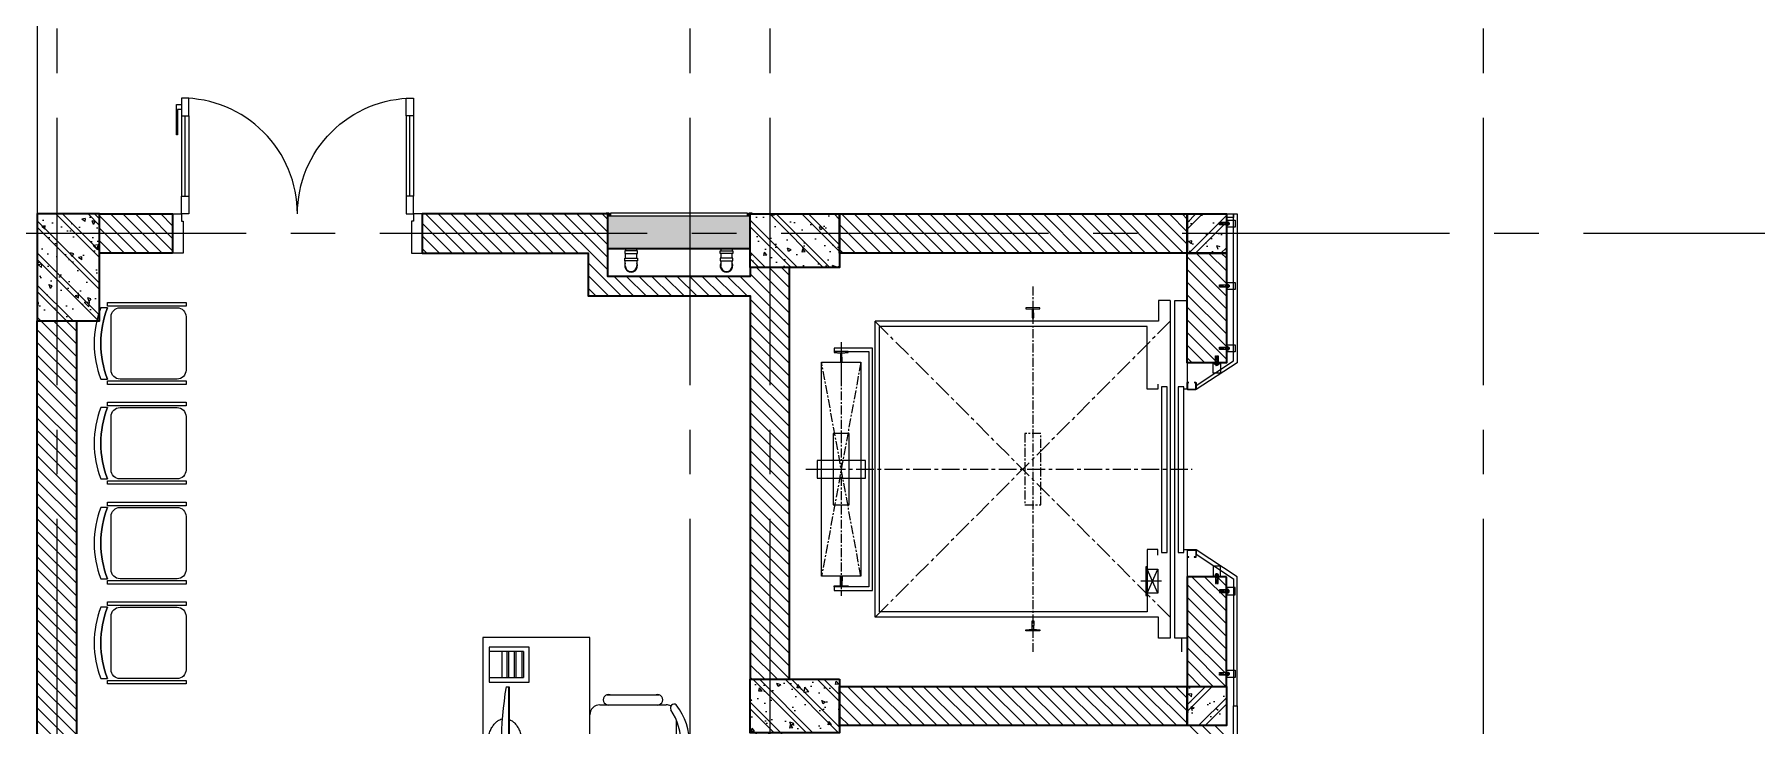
# Model space of a CAD drawing. Header units: millimetres. Extents: x 18326 to 214271, y -298828 to -198730.
# Drawn here: x 115472 to 125130, y -240390 to -236513 of the extents above; entities that cross this region are included whole.
import ezdxf

# ---------------------------------------------------------------- set-up
doc = ezdxf.new("R2010")
doc.units = ezdxf.units.MM
doc.header["$LTSCALE"] = 20
doc.header["$MEASUREMENT"] = 0
doc.linetypes.add('xref LC GK$0$CENTER2', pattern=[1.125, 0.75, -0.125, 0.125, -0.125])
doc.linetypes.add('xref_mb.A1$0$CENTER', pattern=[2, 1.25, -0.25, 0.25, -0.25])
doc.layers.get('0').update_dxf_attribs({"lineweight": 0})
for name, color, linetype, lineweight in [('xref LC GK$0$KV-Net truc', 251, 'xref LC GK$0$CENTER2', 9), ('xref_mb.A1$0$1', 1, 'Continuous', 25), ('xref_mb.A1$0$1-INTERIOR', 199, 'Continuous', 9), ('xref_mb.A1$0$KV-Cat be tong', 6, 'Continuous', 35), ('xref_mb.A1$0$KV-Cat tuong', 4, 'Continuous', 35), ('xref_mb.A1$0$KV-Cat vat lieu', 11, 'Continuous', 20), ('xref_mb.A1$0$KV-Cua', 34, 'Continuous', 13), ('xref_mb.A1$0$KV-Hatch', 179, 'Continuous', 5), ('xref_mb.A1$0$KV-Net thay 1', 9, 'Continuous', 20), ('xref_mb.A1$0$KV-Net thay 2', 8, 'Continuous', 13), ('xref_mb.A1$0$KV-Noi that', 35, 'Continuous', 9), ('xref_mb.A1$0$KV-Thiet bi dien', 1, 'Continuous', 25)]:
    doc.layers.add(name, color=color, linetype=linetype, lineweight=lineweight)
doc.layers.add('xref_mb.A1$0$KV-Net thay 3', color=251, linetype='Continuous')
pattern_1 = [(140, (0, 0), (18.82564, 215.178055), [22.5, -247.5]), (85, (0, 0), (-225.65764, -41.6254), [18, -198]), (190.4514, (1.57, 17.93), (-206.83186, 173.552815), [19.12206, -210.342634]), (136.1842, (-60, 4e-15), (49.6557, 320.172315), [33.75, -371.25]), (186.6356, (-55.86, 26.68), (-292.23536, 280.39881), [28.68309, -315.5139]), (81.1842, (-60, 4e-15), (-292.23558, 280.39858), [27, -297]), (111, (-45, 30), (120.785667, 179.072116), [22.5, -247.5]), (56, (-45, 30), (-217.545014, 72.9946), [18, -198]), (161.4514, (-34.93, 44.92), (-96.75915, 252.06679), [19.12206, -210.342634]), (127.5, (0, 0), (-99.868156, 3.6479566), [0, -195.6, 0, -201, 0, -198.75]), (97.5, (0, 0), (-118.323514, 78.920861), [0, -114.6, 0, -191.1, 0, -75.75]), (57.5, (-4e-15, -66.9), (6.7664615, 160.146731), [0, -75, 0, -234, 0, -310.5]), (47.5, (-6e-15, -96.9), (-30.031495, 174.95585), [0, -97.5, 0, -155.4, 0, -220.5]), (135, (0, 0), (-90.156115, -90.156115), []), (135, (-36.75, 2e-15), (-90.156115, -90.156115), [])]

# ---------------------------------------------------------------- blocks, each defined once
blk = doc.blocks.new('xref LC GK$0$LC')
at = {"layer": 'xref LC GK$0$KV-Net truc', "color": 8, "ltscale": 100}
for points in [[(85250, 10099.8), (85250, -36800)], [(88800, 10099.8), (88800, -49025.9)], [(89250, 10099.8), (89250, -49025.9)], [(93250, 10099.8), (93250, -50500)], [(117812.1, -28800), (39358.7, -28800)]]:
    blk.add_lwpolyline(points, dxfattribs=at)
blk = doc.blocks.new('*U161')
at = {"layer": 'xref_mb.A1$0$KV-Cat tuong', "color": 8}
blk.add_lwpolyline([(-95, 7020), (125, 7020), (125, 0), (-95, 0)], close=True, dxfattribs=at)
blk = doc.blocks.new('*U162')
at = {"color": 8}
for p, q in [((70, 100), (70, 550)), ((90, 550), (90, 100)), ((1310, 550), (1310, 100)), ((1330, 100), (1330, 550))]:
    blk.add_line(p, q, dxfattribs=at)
for points in [[(21.7, 444.5), (21.7, 614.1), (50, 614.1), (50, 585.9), (27.4, 585.9), (27.4, 444.5)], [(0, 0), (50, 0), (50, -40), (60, -40), (60, -220), (0, -220)], [(1400, 0), (1350, 0), (1350, -40), (1340, -40), (1340, -220), (1400, -220)]]:
    blk.add_lwpolyline(points, close=True, dxfattribs=at)
for points in [[(50, 550), (90, 550), (90, 650), (50, 650), (50, 550)], [(1350, 550), (1310, 550), (1310, 650), (1350, 650), (1350, 550)], [(50, 552.9), (50, 100)], [(1350, 552.9), (1350, 100)], [(50, 100), (90, 100), (90, 0), (50, 0), (50, 100)], [(1350, 100), (1310, 100), (1310, 0), (1350, 0), (1350, 100)]]:
    blk.add_lwpolyline(points, dxfattribs=at)
at = {"color": 8, "ltscale": 0.2}
for points in [[(700, 0, 0.414214), (50, 650, 0.414214)], [(700, 0, -0.414214), (1350, 650, -0.414214)]]:
    blk.add_lwpolyline(points, format="xyb", dxfattribs=at)
blk = doc.blocks.new('xref_mb.A1$0$HCC')
at = {"layer": 'xref_mb.A1$0$KV-Hatch'}
h = blk.add_hatch(color=8, dxfattribs=at)
h.dxf.hatch_style = 1
h.paths.add_polyline_path([(400.9, -198.9), (400.9, -14.7), (-397.4, -14.7), (-397.4, -198.9)])
at = {"layer": 'xref_mb.A1$0$KV-Net thay 3', "color": 8}
for p, q in [((-397.4, -5.5, 0), (-397.4, -198.4, 0)), ((-397.4, -14.7, 0), (400.9, -14.7, 0)), ((394.9, -14.7), (395.8, -14.7)), ((-302.8, -267.9, 0), (-302.8, -252.5, 0)), ((-302.8, -252.5, 0), (-231.4, -252.5, 0)), ((-234.7, -267.9, 0), (-302.8, -267.9, 0)), ((-299.6, -295.2, 0), (-299.6, -267.9, 0)), ((-298.3, -199.7), (-298.3, -211.4, 0)), ((-298.3, -252.5, 0), (-298.3, -226.9, 0)), ((-235.9, -199.7, 0), (-235.9, -211.4, 0)), ((-235.9, -226.9, 0), (-235.9, -252.5, 0)), ((-231.4, -267.9, 0), (-234.7, -267.9, 0)), ((-234.7, -267.9, 0), (-234.7, -295.2, 0)), ((-231.4, -252.5, 0), (-231.4, -267.9, 0)), ((303.6, -252.5, 0), (232.2, -252.5, 0)), ((232.2, -252.5, 0), (232.2, -267.9, 0)), ((232.2, -267.9, 0), (235.5, -267.9, 0)), ((235.5, -267.9, 0), (303.6, -267.9, 0)), ((235.5, -267.9, 0), (235.5, -295.2, 0)), ((236.7, -199.7, 0), (236.7, -211.4, 0)), ((236.7, -226.9, 0), (236.7, -252.5, 0)), ((299.1, -199.7), (299.1, -211.4, 0)), ((299.1, -252.5, 0), (299.1, -226.9, 0)), ((300.4, -295.2, 0), (300.4, -267.9, 0)), ((303.6, -267.9, 0), (303.6, -252.5, 0))]:
    blk.add_line(p, q, dxfattribs=at)
at = {"layer": 'xref_mb.A1$0$KV-Net thay 3', "color": 8, "elevation": 0}
for points in [[(-389, -14.7), (-389.8, -14.7), (-389.8, -0.5), (-407.4, -0.5), (-407.4, -4.7), (-408.2, -4.7), (-408.2, 0.3), (-389, 0.3)], [(392.5, -14.7), (393.4, -14.7), (393.4, -0.5), (410.9, -0.5), (410.9, -4.7), (411.8, -4.7), (411.8, 0.3), (392.5, 0.3)], [(-302.9, -211.4), (-302.9, -226.9), (-231.5, -226.9), (-231.5, -211.4)], [(303.7, -211.4), (303.7, -226.9), (232.3, -226.9), (232.3, -211.4)]]:
    blk.add_lwpolyline(points, close=True, dxfattribs=at)
for points in [[(386.8, -14.7), (386.8, 0.3), (-383.2, 0.3), (-383.2, -14.7)], [(395.8, -14.7), (395.8, -5.5), (400.9, -5.5), (400.9, -198.9), (-397.4, -198.9), (-397.4, -5.5), (-392.2, -5.5), (-392.2, -14.7), (-391.4, -14.7), (-391.4, -4.7), (-398.2, -4.7), (-398.2, -199.7), (401.8, -199.7), (401.8, -4.7), (394.9, -4.7), (394.9, -14.7)]]:
    blk.add_lwpolyline(points, dxfattribs=at)
at = {"layer": 'xref_mb.A1$0$KV-Net thay 3', "color": 8}
for centre, radius, start, end in [((-267.1, -295.2, 0), 35.7, 155.38002, 24.61998), ((267.9, -295.2, 0), 35.7, 155.38002, 24.61998), ((-267.1, -295.2, 0), 32.5, 180, 0), ((267.9, -295.2, 0), 32.5, 180, 0)]:
    blk.add_arc(centre, radius, start, end, dxfattribs=at)
blk = doc.blocks.new('xref_mb.A1$0$cot 350x600')
at = {"layer": 'xref_mb.A1$0$KV-Hatch'}
h = blk.add_hatch(dxfattribs=at)
h.set_pattern_fill('CHAU-01', color=8, scale=30, angle=90, pattern_type=2)
h.set_pattern_definition(pattern_1)
h.paths.add_polyline_path([(187769.7, 89199.4), (187419.7, 89199.4), (187419.7, 88599.4), (187769.7, 88599.4)])
at = {"layer": 'xref_mb.A1$0$KV-Cat be tong', "color": 8}
blk.add_lwpolyline([(187419.7, 88599.4), (187769.7, 88599.4), (187769.7, 89199.4), (187419.7, 89199.4)], close=True, dxfattribs=at)
blk = doc.blocks.new('xref_mb.A1$0$cot22x22')
at = {"layer": 'xref_mb.A1$0$KV-Hatch'}
h = blk.add_hatch(dxfattribs=at)
h.set_pattern_fill('CHAU-02', color=8, scale=30, angle=90, pattern_type=2)
h.set_pattern_definition([(140, (0, 0), (18.82564, 215.17805), [22.5, -247.5]), (85, (0, 0), (-225.65764, -41.6254), [18, -198]), (190.4514, (1.57, 17.93), (-206.83186, 173.55281), [19.12206, -210.34263]), (136.1842, (-60, 4e-15), (49.6557, 320.17231), [33.75, -371.25]), (186.6356, (-55.86, 26.68), (-292.23536, 280.3988), [28.6831, -315.5139]), (81.1842, (-60, 4e-15), (-292.23558, 280.3986), [27, -297]), (111, (-45, 30), (120.78567, 179.07212), [22.5, -247.5]), (316, (-45, 30), (109.66194, 201.56464), [18, -198]), (161.4514, (-34.93, 44.92), (-96.75915, 252.06679), [19.12206, -210.34263]), (157.5, (0, 0), (-88.312339, -46.774855), [0, -195.6, 0, -201, 0, -198.75]), (94.5, (0, 0), (-114.030957, 85.005277), [0, -114.6, 0, -191.1, 0, -75.75]), (57.5, (-4e-15, -66.9), (6.766462, 160.14673), [0, -75, 0, -234, 0, -310.5]), (47.5, (-6e-15, -96.9), (-30.031495, 174.95585), [0, -97.5, 0, -155.4, 0, -220.5]), (45, (0, 0), (-90.156115, 90.156115), []), (45, (-36.75, 2e-15), (-90.156115, 90.156115), [])])
h.paths.add_polyline_path([(-301544.8, 85408.8), (-301544.8, 85628.8), (-301764.8, 85628.8), (-301764.8, 85408.8)])
at = {"layer": 'xref_mb.A1$0$KV-Cat be tong', "color": 8}
blk.add_lwpolyline([(-301764.8, 85628.8), (-301544.8, 85628.8), (-301544.8, 85408.8), (-301764.8, 85408.8)], close=True, dxfattribs=at)
blk = doc.blocks.new('xref_mb.A1$0$cot30x50')
at = {"layer": 'xref_mb.A1$0$KV-Hatch'}
h = blk.add_hatch(dxfattribs=at)
h.set_pattern_fill('CHAU-01', color=8, scale=30, angle=90, pattern_type=2)
h.set_pattern_definition(pattern_1)
h.paths.add_polyline_path([(-778331.6, 133391.1), (-778631.6, 133391.1), (-778631.6, 132891.1), (-778331.6, 132891.1)])
at = {"layer": 'xref_mb.A1$0$KV-Cat be tong', "color": 8}
blk.add_lwpolyline([(-778631.6, 132891.1), (-778331.6, 132891.1), (-778331.6, 133391.1), (-778631.6, 133391.1)], close=True, dxfattribs=at)
blk = doc.blocks.new('xref_mb.A1$0$LCT1')
at = {"color": 8, "xscale": -1.000000000000001, "rotation": 90}
for p in [(118281.1, -805021.6), (118281.1, -807631.6)]:
    blk.add_blockref('xref_mb.A1$0$cot30x50', p, dxfattribs=at)
at = {"layer": 'xref_mb.A1$0$1', "color": 8}
for name, p in [('xref_mb.A1$0$cot 350x600', (-206529.7, -115589.4)), ('xref_mb.A1$0$cot22x22', (289104.8, -112018.8)), ('xref_mb.A1$0$cot22x22', (289104.8, -114668.8))]:
    blk.add_blockref(name, p, dxfattribs=at)
blk = doc.blocks.new('xref_mb.A1$0$A$C2b2f9532')
at = {"layer": 'xref_mb.A1$0$KV-Cat vat lieu', "color": 8}
for points in [[(-407.2, 2418), (427.8, 2418), (577.8, 2188), (554.7, 2188), (416.2, 2398), (-407.2, 2398)], [(2352.8, 2418), (1627.8, 2418), (1477.8, 2188), (1500.9, 2188), (1639.3, 2398), (2352.8, 2398)], [(2352.8, 2418), (3077.8, 2418), (3227.8, 2188), (3204.7, 2188), (3066.2, 2398), (2352.8, 2398)], [(-407.2, 2358), (-407.2, 2398), (-387.2, 2398), (-387.2, 2358)]]:
    blk.add_lwpolyline(points, close=True, dxfattribs=at)
at = {"layer": 'xref_mb.A1$0$KV-Net thay 1', "color": 8}
for p, q in [((-362.3, 2368.6), (-343.9, 2368.6)), ((-358, 2372.8), (-348.1, 2372)), ((-358, 2370), (-358, 2372.8)), ((-358, 2372), (-348.1, 2371.3)), ((-358, 2371.3), (-348.1, 2370.6)), ((-358, 2370.6), (-348.1, 2369.9)), ((-358, 2364.1), (-348.1, 2363.3)), ((-358, 2364), (-358, 2361.9)), ((-358, 2363.4), (-348.1, 2362.6)), ((-358, 2362.7), (-348.1, 2361.9)), ((-358, 2361), (-358, 2352.5)), ((-358, 2360.3), (-348.1, 2359.6)), ((-358, 2359.6), (-348.1, 2358.8)), ((-358, 2358.9), (-348.1, 2358.1)), ((-358, 2358.9), (-348.1, 2358.1)), ((-358, 2358.2), (-348.1, 2357.4)), ((-358, 2357.5), (-348.1, 2356.7)), ((-358, 2356.8), (-348.1, 2356)), ((-358, 2356.1), (-348.1, 2355.3)), ((-358, 2355.4), (-348.1, 2354.6)), ((-358, 2355.4), (-348.1, 2354.6)), ((-358, 2354.7), (-348.1, 2353.9)), ((-358, 2353.9), (-348.1, 2353.2)), ((-358, 2353.9), (-348.1, 2353.2)), ((-358, 2353.2), (-348.1, 2352.5)), ((-358, 2353), (-358, 2352.5)), ((-358, 2352.5), (-358, 2319.6)), ((-357.3, 2373.5), (-348.8, 2373.5)), ((-357.3, 2369.3), (-357.3, 2364)), ((-357.3, 2361), (-348.1, 2360.3)), ((-348.8, 2369.3), (-348.8, 2364)), ((-348.1, 2370), (-348.1, 2372.8)), ((-348.1, 2364), (-348.1, 2361.9)), ((-348.1, 2361), (-348.1, 2352.5)), ((-348.1, 2352.5), (-348.1, 2319.6)), ((-12.3, 2368.6), (6.1, 2368.6)), ((-8, 2372.8), (1.9, 2372)), ((-8, 2370), (-8, 2372.8)), ((-8, 2372), (1.9, 2371.3)), ((-8, 2371.3), (1.9, 2370.6)), ((-8, 2370.6), (1.9, 2369.9)), ((-8, 2364.1), (1.9, 2363.3)), ((-8, 2364), (-8, 2361.9)), ((-8, 2363.4), (1.9, 2362.6)), ((-8, 2362.7), (1.9, 2361.9)), ((-8, 2361), (-8, 2352.5)), ((-8, 2360.3), (1.9, 2359.6)), ((-8, 2359.6), (1.9, 2358.8)), ((-8, 2358.9), (1.9, 2358.1)), ((-8, 2358.9), (1.9, 2358.1)), ((-8, 2358.2), (1.9, 2357.4)), ((-8, 2357.5), (1.9, 2356.7)), ((-8, 2356.8), (1.9, 2356)), ((-8, 2356.1), (1.9, 2355.3)), ((-8, 2355.4), (1.9, 2354.6)), ((-8, 2355.4), (1.9, 2354.6)), ((-8, 2354.7), (1.9, 2353.9)), ((-8, 2353.9), (1.9, 2353.2)), ((-8, 2353.9), (1.9, 2353.2)), ((-8, 2353.2), (1.9, 2352.5)), ((-8, 2353), (-8, 2352.5)), ((-8, 2352.5), (-8, 2319.6)), ((-7.3, 2373.5), (1.2, 2373.5)), ((-7.3, 2369.3), (-7.3, 2364)), ((-7.3, 2361), (1.9, 2360.3)), ((1.2, 2369.3), (1.2, 2364)), ((1.9, 2370), (1.9, 2372.8)), ((1.9, 2364), (1.9, 2361.9)), ((1.9, 2361), (1.9, 2352.5)), ((1.9, 2352.5), (1.9, 2319.6)), ((337.7, 2368.6), (356.1, 2368.6)), ((342, 2372.8), (351.9, 2372)), ((342, 2370), (342, 2372.8)), ((342, 2372), (351.9, 2371.3)), ((342, 2371.3), (351.9, 2370.6)), ((342, 2370.6), (351.9, 2369.9)), ((342, 2364.1), (351.9, 2363.3)), ((342, 2364), (342, 2361.9)), ((342, 2363.4), (351.9, 2362.6)), ((342, 2362.7), (351.9, 2361.9)), ((342, 2361), (342, 2352.5)), ((342, 2360.3), (351.9, 2359.6)), ((342, 2359.6), (351.9, 2358.8)), ((342, 2358.9), (351.9, 2358.1)), ((342, 2358.9), (351.9, 2358.1)), ((342, 2358.2), (351.9, 2357.4)), ((342, 2357.5), (351.9, 2356.7)), ((342, 2356.8), (351.9, 2356)), ((342, 2356.1), (351.9, 2355.3)), ((342, 2355.4), (351.9, 2354.6)), ((342, 2355.4), (351.9, 2354.6)), ((342, 2354.7), (351.9, 2353.9)), ((342, 2353.9), (351.9, 2353.2)), ((342, 2353.9), (351.9, 2353.2)), ((342, 2353.2), (351.9, 2352.5)), ((342, 2353), (342, 2352.5)), ((342, 2352.5), (342, 2319.6)), ((342.7, 2373.5), (351.2, 2373.5)), ((342.7, 2369.3), (342.7, 2364)), ((342.7, 2361), (351.9, 2360.3)), ((351.2, 2369.3), (351.2, 2364)), ((351.9, 2370), (351.9, 2372.8)), ((351.9, 2364), (351.9, 2361.9)), ((351.9, 2361), (351.9, 2352.5)), ((351.9, 2352.5), (351.9, 2319.6)), ((1717.9, 2368.6), (1699.5, 2368.6)), ((1703.7, 2370), (1703.7, 2372.8)), ((1713.6, 2372.8), (1703.7, 2372)), ((1713.6, 2372), (1703.7, 2371.3)), ((1713.6, 2371.3), (1703.7, 2370.6)), ((1713.6, 2370.6), (1703.7, 2369.9)), ((1713.6, 2364.1), (1703.7, 2363.3)), ((1703.7, 2364), (1703.7, 2361.9)), ((1713.6, 2363.4), (1703.7, 2362.6)), ((1713.6, 2362.7), (1703.7, 2361.9)), ((1703.7, 2361), (1703.7, 2352.5)), ((1712.9, 2361), (1703.7, 2360.3)), ((1713.6, 2360.3), (1703.7, 2359.6)), ((1713.6, 2359.6), (1703.7, 2358.8)), ((1713.6, 2358.9), (1703.7, 2358.1)), ((1713.6, 2358.9), (1703.7, 2358.1)), ((1713.6, 2358.2), (1703.7, 2357.4)), ((1713.6, 2357.5), (1703.7, 2356.7)), ((1713.6, 2356.8), (1703.7, 2356)), ((1713.6, 2356.1), (1703.7, 2355.3)), ((1713.6, 2355.4), (1703.7, 2354.6)), ((1713.6, 2355.4), (1703.7, 2354.6)), ((1713.6, 2354.7), (1703.7, 2353.9)), ((1713.6, 2353.9), (1703.7, 2353.2)), ((1713.6, 2353.9), (1703.7, 2353.2)), ((1713.6, 2353.2), (1703.7, 2352.5)), ((1703.7, 2352.5), (1703.7, 2319.6)), ((1712.9, 2373.5), (1704.4, 2373.5)), ((1704.4, 2369.3), (1704.4, 2364)), ((1712.9, 2369.3), (1712.9, 2364)), ((1713.6, 2370), (1713.6, 2372.8)), ((1713.6, 2364), (1713.6, 2361.9)), ((1713.6, 2361), (1713.6, 2352.5)), ((1713.6, 2353), (1713.6, 2352.5)), ((1713.6, 2352.5), (1713.6, 2319.6)), ((2163.6, 2368.6), (2182, 2368.6)), ((2167.8, 2370), (2167.8, 2372.8)), ((2167.8, 2372.8), (2177.7, 2372)), ((2167.8, 2372), (2177.7, 2371.3)), ((2167.8, 2371.3), (2177.7, 2370.6)), ((2167.8, 2370.6), (2177.7, 2369.9)), ((2167.8, 2364.1), (2177.7, 2363.3)), ((2167.8, 2364), (2167.8, 2361.9)), ((2167.8, 2363.4), (2177.7, 2362.6)), ((2167.8, 2362.7), (2177.7, 2361.9)), ((2167.8, 2361), (2167.8, 2352.5)), ((2167.8, 2360.3), (2177.7, 2359.6)), ((2167.8, 2359.6), (2177.7, 2358.8)), ((2167.8, 2358.9), (2177.7, 2358.1)), ((2167.8, 2358.9), (2177.7, 2358.1)), ((2167.8, 2358.2), (2177.7, 2357.4)), ((2167.8, 2357.5), (2177.7, 2356.7)), ((2167.8, 2356.8), (2177.7, 2356)), ((2167.8, 2356.1), (2177.7, 2355.3)), ((2167.8, 2355.4), (2177.7, 2354.6)), ((2167.8, 2355.4), (2177.7, 2354.6)), ((2167.8, 2354.7), (2177.7, 2353.9)), ((2167.8, 2353.9), (2177.7, 2353.2)), ((2167.8, 2353.9), (2177.7, 2353.2)), ((2167.8, 2353.2), (2177.7, 2352.5)), ((2167.8, 2353), (2167.8, 2352.5)), ((2167.8, 2352.5), (2167.8, 2319.6)), ((2168.6, 2373.5), (2177, 2373.5)), ((2168.6, 2369.3), (2168.6, 2364)), ((2168.6, 2361), (2177.7, 2360.3)), ((2177, 2369.3), (2177, 2364)), ((2177.7, 2370), (2177.7, 2372.8)), ((2177.7, 2364), (2177.7, 2361.9)), ((2177.7, 2361), (2177.7, 2352.5)), ((2177.7, 2352.5), (2177.7, 2319.6)), ((422.4, 2309), (389.4, 2309)), ((422.4, 2299.1), (389.4, 2299.1)), ((423.1, 2309), (422.4, 2299.1)), ((430.8, 2309), (422.4, 2309)), ((422.8, 2309), (422.4, 2309)), ((430.8, 2299.1), (422.4, 2299.1)), ((423.8, 2309), (423, 2299.1)), ((423.8, 2309), (423, 2299.1)), ((424.5, 2309), (423.7, 2299.1)), ((425.2, 2309), (424.4, 2299.1)), ((425.2, 2309), (424.4, 2299.1)), ((425.9, 2309), (425.1, 2299.1)), ((426.6, 2309), (425.8, 2299.1)), ((427.3, 2309), (426.6, 2299.1)), ((428, 2309), (427.3, 2299.1)), ((428.7, 2309), (428, 2299.1)), ((428.7, 2309), (428, 2299.1)), ((429.4, 2309), (428.7, 2299.1)), ((430.1, 2309), (429.4, 2299.1)), ((430.8, 2308.3), (430.1, 2299.1)), ((432.5, 2309), (431.8, 2299.1)), ((433.9, 2309), (431.8, 2309)), ((433.9, 2299.1), (431.8, 2299.1)), ((433.2, 2309), (432.5, 2299.1)), ((433.9, 2309), (433.2, 2299.1)), ((439.1, 2308.3), (433.9, 2308.3)), ((439.1, 2299.9), (433.9, 2299.9)), ((438.4, 2313.3), (438.4, 2294.9)), ((440.5, 2309), (439.7, 2299.1)), ((439.8, 2309), (442.6, 2309)), ((439.8, 2299.1), (442.6, 2299.1)), ((441.2, 2309), (440.4, 2299.1)), ((441.9, 2309), (441.1, 2299.1)), ((442.6, 2309), (441.8, 2299.1)), ((443.3, 2308.3), (443.3, 2299.8)), ((1612.3, 2308.3), (1612.3, 2299.8)), ((1613, 2309), (1613.8, 2299.1)), ((1615.8, 2309), (1613, 2309)), ((1615.8, 2299.1), (1613, 2299.1)), ((1613.7, 2309), (1614.5, 2299.1)), ((1614.4, 2309), (1615.2, 2299.1)), ((1615.1, 2309), (1615.9, 2299.1)), ((1616.5, 2308.3), (1621.7, 2308.3)), ((1616.5, 2299.9), (1621.7, 2299.9)), ((1617.2, 2313.3), (1617.2, 2294.9)), ((1621.7, 2309), (1622.4, 2299.1)), ((1621.7, 2309), (1623.8, 2309)), ((1621.7, 2299.1), (1623.8, 2299.1)), ((1622.4, 2309), (1623.1, 2299.1)), ((1623.1, 2309), (1623.8, 2299.1)), ((1624.8, 2309), (1633.2, 2309)), ((1624.8, 2308.3), (1625.5, 2299.1)), ((1624.8, 2299.1), (1633.2, 2299.1)), ((1625.4, 2309), (1626.2, 2299.1)), ((1626.2, 2309), (1626.9, 2299.1)), ((1626.9, 2309), (1627.6, 2299.1)), ((1626.9, 2309), (1627.6, 2299.1)), ((1627.6, 2309), (1628.3, 2299.1)), ((1628.3, 2309), (1629, 2299.1)), ((1629, 2309), (1629.7, 2299.1)), ((1629.7, 2309), (1630.5, 2299.1)), ((1630.4, 2309), (1631.2, 2299.1)), ((1630.4, 2309), (1631.2, 2299.1)), ((1631.1, 2309), (1631.9, 2299.1)), ((1631.8, 2309), (1632.6, 2299.1)), ((1631.8, 2309), (1632.6, 2299.1)), ((1632.5, 2309), (1633.2, 2299.1)), ((1632.8, 2309), (1633.2, 2309)), ((1633.2, 2309), (1666.1, 2309)), ((1633.2, 2299.1), (1666.1, 2299.1))]:
    blk.add_line(p, q, dxfattribs=at)
for points in [[(-373.1, 2358), (-373.1, 2407.6), (-333.1, 2407.6), (-333.1, 2358)], [(-373.1, 2361), (-373.1, 2358), (-333.1, 2358), (-333.1, 2361)], [(-365.1, 2361), (-365.1, 2361.9), (-341.1, 2361.9), (-341.1, 2361)], [(-23.1, 2358), (-23.1, 2407.6), (16.9, 2407.6), (16.9, 2358)], [(-23.1, 2361), (-23.1, 2358), (16.9, 2358), (16.9, 2361)], [(-15.1, 2361), (-15.1, 2361.9), (8.9, 2361.9), (8.9, 2361)], [(326.9, 2358), (326.9, 2407.6), (366.9, 2407.6), (366.9, 2358)], [(326.9, 2361), (326.9, 2358), (366.9, 2358), (366.9, 2361)], [(334.9, 2361), (334.9, 2361.9), (358.9, 2361.9), (358.9, 2361)], [(430.8, 2324.1), (427.8, 2324.1), (427.8, 2284.1), (430.8, 2284.1)], [(427.8, 2324.1), (486.4, 2324.1), (486.4, 2284.1), (427.8, 2284.1)], [(1627.8, 2324.1), (1569.2, 2324.1), (1569.2, 2284.1), (1627.8, 2284.1)], [(1624.8, 2324.1), (1627.8, 2324.1), (1627.8, 2284.1), (1624.8, 2284.1)], [(1728.7, 2358), (1728.7, 2407.6), (1688.7, 2407.6), (1688.7, 2358)], [(1728.7, 2361), (1728.7, 2358), (1688.7, 2358), (1688.7, 2361)], [(1720.7, 2361), (1720.7, 2361.9), (1696.6, 2361.9), (1696.6, 2361)], [(2152.8, 2358), (2152.8, 2407.6), (2192.8, 2407.6), (2192.8, 2358)], [(2152.8, 2361), (2152.8, 2358), (2192.8, 2358), (2192.8, 2361)], [(2160.8, 2361), (2160.8, 2361.9), (2184.8, 2361.9), (2184.8, 2361)], [(430.8, 2316.1), (431.8, 2316.1), (431.8, 2292.1), (430.8, 2292.1)], [(1624.8, 2316.1), (1623.8, 2316.1), (1623.8, 2292.1), (1624.8, 2292.1)]]:
    blk.add_lwpolyline(points, close=True, dxfattribs=at)
for points in [[(-361.6, 2370), (-344.6, 2370, -0.414214), (-343.9, 2369.3), (-343.9, 2364), (-362.3, 2364), (-362.3, 2369.3, -0.414214)], [(-346, 2352.5), (-346, 2319.6), (-351.7, 2319.6), (-351.7, 2333.3, 5.828427), (-354.5, 2333.3), (-354.5, 2319.6), (-360.2, 2319.6), (-360.2, 2352.5)], [(-11.6, 2370), (5.4, 2370, -0.414214), (6.1, 2369.3), (6.1, 2364), (-12.3, 2364), (-12.3, 2369.3, -0.414214)], [(4, 2352.5), (4, 2319.6), (-1.7, 2319.6), (-1.7, 2333.3, 5.828427), (-4.5, 2333.3), (-4.5, 2319.6), (-10.2, 2319.6), (-10.2, 2352.5)], [(338.4, 2370), (355.4, 2370, -0.414214), (356.1, 2369.3), (356.1, 2364), (337.7, 2364), (337.7, 2369.3, -0.414214)], [(354, 2352.5), (354, 2319.6), (348.3, 2319.6), (348.3, 2333.3, 5.828427), (345.5, 2333.3), (345.5, 2319.6), (339.8, 2319.6), (339.8, 2352.5)], [(1717.2, 2370), (1700.2, 2370, 0.414214), (1699.5, 2369.3), (1699.5, 2364), (1717.9, 2364), (1717.9, 2369.3, 0.414214)], [(1701.6, 2352.5), (1701.6, 2319.6), (1707.3, 2319.6), (1707.3, 2333.3, -5.828427), (1710.1, 2333.3), (1710.1, 2319.6), (1715.7, 2319.6), (1715.7, 2352.5)], [(2164.3, 2370), (2181.3, 2370, -0.414214), (2182, 2369.3), (2182, 2364), (2163.6, 2364), (2163.6, 2369.3, -0.414214)], [(2179.9, 2352.5), (2179.9, 2319.6), (2174.2, 2319.6), (2174.2, 2333.3, 5.828427), (2171.4, 2333.3), (2171.4, 2319.6), (2165.7, 2319.6), (2165.7, 2352.5)], [(422.4, 2297), (389.4, 2297), (389.4, 2302.7), (403.1, 2302.7, 5.828427), (403.1, 2305.5), (389.4, 2305.5), (389.4, 2311.2), (422.4, 2311.2)], [(439.8, 2312.6), (439.8, 2295.6, -0.414214), (439.1, 2294.9), (433.9, 2294.9), (433.9, 2313.3), (439.1, 2313.3, -0.414214)], [(1615.8, 2312.6), (1615.8, 2295.6, 0.414214), (1616.5, 2294.9), (1621.7, 2294.9), (1621.7, 2313.3), (1616.5, 2313.3, 0.414214)], [(1633.2, 2297), (1666.1, 2297), (1666.1, 2302.7), (1652.5, 2302.7, -5.828427), (1652.5, 2305.5), (1666.1, 2305.5), (1666.1, 2311.2), (1633.2, 2311.2)]]:
    blk.add_lwpolyline(points, format="xyb", close=True, dxfattribs=at)
for centre, start, end in [((-357.3, 2372.8), 90, 180), ((-358, 2369.3), 0, 90), ((-356.6, 2369.3), 90, 180), ((-349.5, 2369.3), 0, 90), ((-348.8, 2372.8), 0, 90), ((-348.1, 2369.3), 90, 180), ((-7.3, 2372.8), 90, 180), ((-8, 2369.3), 0, 90), ((-6.6, 2369.3), 90, 180), ((0.5, 2369.3), 0, 90), ((1.2, 2372.8), 0, 90), ((1.9, 2369.3), 90, 180), ((342.7, 2372.8), 90, 180), ((342, 2369.3), 0, 90), ((343.4, 2369.3), 90, 180), ((350.5, 2369.3), 0, 90), ((351.2, 2372.8), 0, 90), ((351.9, 2369.3), 90, 180), ((1704.4, 2372.8), 90, 180), ((1703.7, 2369.3), 0, 90), ((1705.1, 2369.3), 90, 180), ((1712.2, 2369.3), 0, 90), ((1712.9, 2372.8), 0, 90), ((1713.6, 2369.3), 90, 180), ((2168.6, 2372.8), 90, 180), ((2167.8, 2369.3), 0, 90), ((2169.3, 2369.3), 90, 180), ((2176.3, 2369.3), 0, 90), ((2177, 2372.8), 0, 90), ((2177.7, 2369.3), 90, 180), ((439.1, 2309), 270, 0), ((439.1, 2307.6), 0, 90), ((439.1, 2300.6), 270, 0), ((439.1, 2299.1), 0, 90), ((442.6, 2308.3), 0, 90), ((442.6, 2299.8), 270, 0), ((1613, 2308.3), 90, 180), ((1613, 2299.8), 180, 270), ((1616.5, 2309), 180, 270), ((1616.5, 2307.6), 90, 180), ((1616.5, 2300.6), 180, 270), ((1616.5, 2299.1), 90, 180)]:
    blk.add_arc(centre, 0.708, start, end, dxfattribs=at)
at = {"layer": 'xref_mb.A1$0$KV-Thiet bi dien', "color": 8, "linetype": 'xref_mb.A1$0$CENTER', "ltscale": 4}
for p, q in [((1025, 121.2), (1025, 2166.5)), ((195, 2043), (1855, 388)), ((1855, 2043), (195, 388))]:
    blk.add_line(p, q, dxfattribs=at)
at = {"layer": 'xref_mb.A1$0$KV-Thiet bi dien', "color": 8}
for p, q in [((1972.5, 2105.5), (2050, 2105.5)), ((1720.4, 1972.7), (1586.2, 1913)), ((1720.4, 1913), (1586.2, 1972.7)), ((1653.3, 1993.4), (1653.3, 1878.7)), ((312, 198), (508.1, 198)), ((1025, 0), (1025, 121.2))]:
    blk.add_line(p, q, dxfattribs=at)
at = {"layer": 'xref_mb.A1$0$KV-Thiet bi dien', "color": 8, "linetype": 'xref_mb.A1$0$CENTER', "ltscale": 2}
for p, q in [((0, 1273), (2050, 1273)), ((425, 308), (1625, 88)), ((1625, 308), (425, 88)), ((508.1, 198), (1734.5, 198))]:
    blk.add_line(p, q, dxfattribs=at)
at = {"layer": 'xref_mb.A1$0$KV-Thiet bi dien', "color": 8}
for points in [[(1475, 2120), (1475, 2138), (1972.5, 2138), (1972.5, 2068), (77.5, 2068), (77.5, 2138), (575, 2138), (575, 2120)], [(77.5, 2043), (1972.5, 2043), (1972.5, 1978), (1855, 1978), (1855, 388), (195, 388)], [(77.5, 2043), (77.5, 2043), (77.5, 1978), (195, 1978), (195, 388), (195, 388)], [(1507.8, 1973), (1475, 1973), (1475, 1913), (1825, 1913), (1825, 413), (225, 413)], [(547.8, 1973), (575, 1973), (575, 1913), (225, 1913), (225, 413), (225, 413)], [(1586.2, 1913), (1586.2, 1972.7), (1720.4, 1972.7), (1720.4, 1913)], [(1572.7, 1913), (1572.7, 1906.2), (1732.7, 1906.2), (1732.7, 1913)]]:
    blk.add_lwpolyline(points, dxfattribs=at)
for points in [[(537.8, 2178), (537.8, 2188), (577.8, 2188), (577.8, 2138), (537.8, 2138), (537.8, 2148), (538.8, 2148), (538.8, 2139), (576.8, 2139), (576.8, 2187), (538.8, 2187), (538.8, 2178)], [(1517.8, 2178), (1517.8, 2188), (1477.8, 2188), (1477.8, 2138), (1517.8, 2138), (1517.8, 2148), (1516.8, 2148), (1516.8, 2139), (1478.8, 2139), (1478.8, 2187), (1516.8, 2187), (1516.8, 2178)], [(1492.8, 2120), (562.8, 2120), (562.8, 2088), (1492.8, 2088)], [(562.8, 1994.5), (1492.8, 1994.5), (1492.8, 2026.5), (562.8, 2026.5), (562.8, 2026.5), (562.8, 1994.5)], [(119, 1312), (119, 1234), (124.3, 1234), (127.1, 1269.5), (146.8, 1269.5), (149, 1268), (175, 1268), (175, 1278), (149, 1278), (146.8, 1276.5), (127.1, 1276.5), (124.3, 1312)], [(1931, 1312), (1931, 1234), (1925.7, 1234), (1922.9, 1269.5), (1903.2, 1269.5), (1901, 1268), (1875, 1268), (1875, 1278), (1901, 1278), (1903.2, 1276.5), (1922.9, 1276.5), (1925.7, 1312)], [(1705, 159), (1705, 372.9), (345, 372.9), (345, 159), (365, 159), (365, 352.9), (1685, 352.9), (1685, 159)], [(425, 308), (1625, 308), (1625, 88), (425, 88)], [(975, 333), (975, 63), (1075, 63), (1075, 333)], [(365, 237), (365, 159), (370.3, 159), (373.1, 194.5), (396.8, 194.5), (399, 193), (425, 193), (425, 203), (399, 203), (396.8, 201.5), (373.1, 201.5), (370.3, 237)], [(1225, 243), (825, 243), (825, 153), (1225, 153)], [(1685, 237), (1685, 159), (1679.7, 159), (1676.9, 194.5), (1653.2, 194.5), (1651, 193), (1625, 193), (1625, 203), (1651, 203), (1653.2, 201.5), (1676.9, 201.5), (1679.7, 237)]]:
    blk.add_lwpolyline(points, close=True, dxfattribs=at)
at = {"layer": 'xref_mb.A1$0$KV-Thiet bi dien', "color": 8, "linetype": 'xref_mb.A1$0$CENTER', "ltscale": 2}
blk.add_lwpolyline([(1225, 1318), (825, 1318), (825, 1228), (1225, 1228)], close=True, dxfattribs=at)
blk = doc.blocks.new('xref_mb.A1$0$GHE GAP')
at = {"color": 8}
for points in [[(-200, 477.5), (-200, 440, -0.1875), (200, 440), (200, 477.5, 0.1875)], [(-150, 420), (150, 420, -0.414214), (200, 370), (200, 50, -0.414214), (150, 0), (-150, 0, -0.414214), (-200, 50), (-200, 370, -0.414214)]]:
    blk.add_lwpolyline(points, format="xyb", close=True, dxfattribs=at)
for points in [[(-230, 0), (-230, 440), (-210, 440), (-210, 0)], [(210, 0), (210, 440), (230, 440), (230, 0)]]:
    blk.add_lwpolyline(points, close=True, dxfattribs=at)
blk.add_arc((0, -74.6), 552.1, 68.76069, 111.23931, dxfattribs=at)
blk = doc.blocks.new('xref_mb.A1$0$GHE LV')
at = {"color": 8}
for p, q in [((-136.9, 484.5), (136.9, 484.5)), ((-279.6, 96.8), (-279.6, 387.7)), ((-223, 56.6), (-223, 427.8)), ((223, 427.8), (223, 56.6)), ((280.4, 96.8), (280.4, 387.7)), ((166.3, 0), (-166.3, 0))]:
    blk.add_line(p, q, dxfattribs=at)
for centre, major_axis, ratio, start_param, end_param in [((0, 182.4), (0, 377.6), 0.984046, -0.643501, 0.643501), ((-206.4, 472.1), (-20.7, 0.5), 1, -0.61514, 2.155002), ((0, 141.3), (0, 370.8), 0.98182, -0.56591, 0.56591), ((206.4, 472.1), (-20.7, 0.3), 1, 1.026027, 3.796169), ((-251.3, 379.4), (-29.5, 0.7), 1, 2.881079, 6.59026), ((-166.3, 427.8), (40.1, 40.1), 1, 1.874755, 2.356194), ((166.3, 427.8), (56.6, 2.7), 1, -0.048099, 0.43334), ((252.1, 379.4), (-29.5, 0.7), 1, 2.881079, 6.59026), ((-251.3, 105), (-29.5, -0.7), 1, -0.309209, 3.399972), ((252.1, 105), (29.5, 0.7), 1, 2.834518, 6.543699), ((-166.3, 56.6), (-56.6, -0.2), 1, -0.003325, 1.567471), ((166.3, 56.6), (56.6, 0.1), 1, 4.710029, 6.280825)]:
    blk.add_ellipse(centre, major_axis=major_axis, ratio=ratio, start_param=start_param, end_param=end_param, dxfattribs=at)
blk = doc.blocks.new('xref_mb.A1$0$PC')
at = {"color": 8}
for p, q in [((1897492.7, 244493.3, 0), (1897492.7, 245069.3, 0)), ((1897492.7, 245069.3, 0), (1897504.7, 245069.3, 0)), ((1897496.3, 244493.3, 0), (1897496.3, 245069.3, 0)), ((1897496.3, 245069.3, 0), (1897508.3, 245069.3, 0)), ((1897504.7, 244493.3, 0), (1897492.7, 244493.3, 0)), ((1897508.3, 244493.3, 0), (1897496.3, 244493.3, 0))]:
    blk.add_line(p, q, dxfattribs=at)
blk.add_arc((1895792.3, 244781.3, 0), 1740, 350.47272, 9.52728, dxfattribs=at)
for points, knots in [([(1897496.3, 244655.9, 0), (1897492.8, 244657, 0), (1897489.3, 244658.5, 0), (1897480.9, 244662.9, 0), (1897476.1, 244666.2, 0), (1897466.8, 244674.1, 0), (1897462.4, 244678.8, 0), (1897454.2, 244689.3, 0), (1897450.4, 244695.1, 0), (1897443.6, 244707.8, 0), (1897440.6, 244714.6, 0), (1897435.4, 244729.1, 0), (1897433.3, 244736.7, 0), (1897430.2, 244752.3, 0), (1897429.1, 244760.4, 0), (1897428, 244776.7, 0), (1897427.9, 244784.9, 0), (1897429, 244801.2, 0), (1897430, 244809.3, 0), (1897433.1, 244824.9, 0), (1897435.2, 244832.6, 0), (1897440.2, 244847.1, 0), (1897443.2, 244853.9, 0), (1897450, 244866.7, 0), (1897453.8, 244872.6, 0), (1897461.9, 244883.2, 0), (1897466.3, 244887.9, 0), (1897475.5, 244895.9, 0), (1897480.4, 244899.2, 0), (1897488.9, 244903.8, 0), (1897492.6, 244905.4, 0), (1897496.3, 244906.6, 0)], [0.220469, 0.220469, 0.220469, 0.220469, 0.351176, 0.351176, 0.538257, 0.538257, 0.725338, 0.725338, 0.912419, 0.912419, 1.099499, 1.099499, 1.28658, 1.28658, 1.473661, 1.473661, 1.660742, 1.660742, 1.847823, 1.847823, 2.034903, 2.034903, 2.221984, 2.221984, 2.409065, 2.409065, 2.596146, 2.596146, 2.783226, 2.783226, 2.921123, 2.921123, 2.921123, 2.921123]), ([(1897527.7, 244907.9, 0), (1897528.8, 244907.7, 0), (1897529.8, 244907.4, 0), (1897536, 244905.6, 0), (1897541, 244903.4, 0), (1897550.7, 244897.6, 0), (1897555.5, 244894, 0), (1897564.6, 244885.5, 0), (1897568.9, 244880.6, 0), (1897576.8, 244869.7, 0), (1897580.5, 244863.6, 0), (1897587, 244850.5, 0), (1897589.8, 244843.5, 0), (1897594.6, 244828.7, 0), (1897596.4, 244821, 0), (1897599.2, 244805.2, 0), (1897600.1, 244797.1, 0), (1897600.7, 244780.7, 0), (1897600.5, 244772.5, 0), (1897599.1, 244756.3, 0), (1897597.8, 244748.3, 0), (1897594.3, 244732.8, 0), (1897592, 244725.3, 0), (1897586.6, 244711.1, 0), (1897583.4, 244704.4, 0), (1897576.4, 244692.1, 0), (1897572.4, 244686.5, 0), (1897564, 244676.4, 0), (1897559.5, 244672, 0), (1897550.1, 244664.5, 0), (1897545.3, 244661.4, 0), (1897536.1, 244657.1, 0), (1897531.9, 244655.6, 0), (1897527.7, 244654.6, 0)], [3.30523, 3.30523, 3.30523, 3.30523, 3.344469, 3.344469, 3.531549, 3.531549, 3.71863, 3.71863, 3.905711, 3.905711, 4.092792, 4.092792, 4.279873, 4.279873, 4.466953, 4.466953, 4.654034, 4.654034, 4.841115, 4.841115, 5.028196, 5.028196, 5.215276, 5.215276, 5.402357, 5.402357, 5.589438, 5.589438, 5.776519, 5.776519, 5.963599, 5.963599, 6.119548, 6.119548, 6.119548, 6.119548])]:
    blk.add_open_spline(points, degree=3, knots=knots, dxfattribs=at)
blk = doc.blocks.new('xref_mb.A1$0$MIN')
at = {"color": 8}
for p, q in [((513524, 421456), (513924, 421456)), ((513524, 421106), (513524, 421456)), ((513579, 421412), (513924, 421412)), ((513579, 421412), (513579, 421152)), ((513598, 421412), (513598, 421152)), ((513655, 421412), (513655, 421152)), ((513674, 421412), (513674, 421152)), ((513731, 421412), (513731, 421152)), ((513748, 421412), (513748, 421152)), ((513798, 421412), (513798, 421152)), ((513924, 421456), (513924, 421106)), ((513924, 421106), (513524, 421106)), ((513924, 421152), (513579, 421152))]:
    blk.add_line(p, q, dxfattribs=at)
blk = doc.blocks.new('xref_mb.A1$0$A$C488e4e77')
at = {"layer": 'xref_mb.A1$0$KV-Noi that', "color": 8}
blk.add_lwpolyline([(-4400, 2880), (-5600, 2880), (-5600, 2280), (-4400, 2280)], close=True, dxfattribs=at)
blk.add_blockref('xref_mb.A1$0$GHE LV', (-5000, 2880), dxfattribs=at)
at = {"layer": 'xref_mb.A1$0$KV-Noi that', "color": 8, "extrusion": (0, 0, -1), "xscale": 0.5599999999999999, "yscale": 0.5599999999999999, "zscale": -0.5599999999999999, "rotation": 270}
blk.add_blockref('xref_mb.A1$0$MIN', (-230469, 290112.5), dxfattribs=at)
at = {"layer": 'xref_mb.A1$0$KV-Noi that', "color": 8, "xscale": 1.12, "yscale": 1.12, "zscale": 1.12, "rotation": 270}
blk.add_blockref('xref_mb.A1$0$PC', (-279157.1, 2127619.6, 0), dxfattribs=at)
at = {"layer": 'xref_mb.A1$0$KV-Noi that', "color": 8, "rotation": 180}
for p in [(-7250, 615), (-6690, 615), (-6130, 615), (-5570, 615)]:
    blk.add_blockref('xref_mb.A1$0$GHE GAP', p, dxfattribs=at)

msp = doc.modelspace()

# ---------------------------------------------------------------- hatches: boundary and pattern name
at = {"layer": 'xref_mb.A1$0$KV-Hatch'}
h = msp.add_hatch(dxfattribs=at)
h.set_pattern_fill('ANSI31', color=8, scale=400, angle=90)
h.paths.add_polyline_path([(119036.9, -256440), (119036.9, -256220), (119256.9, -256220), (119256.9, -255970), (118926.9, -255970), (118926.9, -256440)])
h.paths.add_polyline_path([(119256.9, -250490), (119036.9, -250490), (119036.9, -250270), (118926.9, -250270), (118926.9, -252290), (119256.9, -252290)])
h.paths.add_polyline_path([(119256.9, -250490), (119496.9, -250490), (119496.9, -250270), (119256.9, -250270)])
h.paths.add_polyline_path([(126706.9, -250030), (126486.9, -250030), (126486.9, -250520), (126706.9, -250520)])
h.paths.add_polyline_path([(134706.9, -245505), (134486.9, -245505), (134486.9, -246520), (126706.9, -246520), (126706.9, -246230), (126486.9, -246230), (126486.9, -247030), (126706.9, -247030), (126706.9, -246740), (134486.9, -246740), (134486.9, -247805), (134706.9, -247805)])
h.paths.add_polyline_path([(134706.9, -249505), (134486.9, -249505), (134486.9, -250520), (134706.9, -250520)])
h.paths.add_polyline_path([(126886.9, -242520), (134306.9, -242520), (134306.9, -242740), (126886.9, -242740)])
h.paths.add_polyline_path([(134486.9, -243020), (134706.9, -243020), (134706.9, -243805), (134486.9, -243805)])
h.paths.add_polyline_path([(134706.9, -241230), (134486.9, -241230), (134486.9, -242520), (134706.9, -242520)])
h.paths.add_polyline_path([(134706.9, -237730), (134486.9, -237730), (134486.9, -239530), (134706.9, -239530)])
h.paths.add_polyline_path([(126706.9, -242030), (126486.9, -242030), (126486.9, -242520), (126706.9, -242520)])
h.paths.add_polyline_path([(126486.9, -234740), (126706.9, -234740), (126706.9, -235230), (126486.9, -235230)])
h.paths.add_polyline_path([(126886.9, -234520), (134306.9, -234520), (134306.9, -234740), (126886.9, -234740)])
h.paths.add_polyline_path([(134486.9, -234740), (134706.9, -234740), (134706.9, -236030), (134486.9, -236030)])
h.paths.add_polyline_path([(134486.9, -233230), (134706.9, -233230), (134706.9, -234240), (134486.9, -234240)])
h.paths.add_polyline_path([(126486.9, -233275), (126706.9, -233275), (126706.9, -234240), (126486.9, -234240)])
h.paths.add_polyline_path([(126706.9, -230275), (126486.9, -230275), (126486.9, -227020), (126706.9, -227020)])
edge = h.paths.add_edge_path()
edge.add_line((126706.9, -222390), (126706.9, -223520))
edge.add_line((126706.9, -223520), (126486.9, -223520))
edge.add_line((126486.9, -223520), (126486.9, -222060))
edge.add_line((126486.9, -222060), (126706.9, -222060))
edge.add_line((126706.9, -222060), (126706.9, -222170))
edge.add_line((126706.9, -222170), (134486.9, -222170))
edge = h.paths.add_edge_path(flags=17)
edge.add_line((134486.9, -222390), (126706.9, -222390))
edge = h.paths.add_edge_path()
edge.add_line((134486.9, -222170), (134486.9, -221480))
edge.add_line((134486.9, -221480), (134706.9, -221480))
edge.add_line((134706.9, -221480), (134706.9, -223780))
edge.add_line((134706.9, -223780), (134486.9, -223780))
edge.add_line((134486.9, -223780), (134486.9, -222390))
h.paths.add_polyline_path([(134486.9, -225480), (134706.9, -225480), (134706.9, -226520), (134486.9, -226520)])
h.paths.add_polyline_path([(134486.9, -227020), (134706.9, -227020), (134706.9, -228030), (134486.9, -228030)])
h.paths.add_polyline_path([(134306.9, -217820), (126886.9, -217820), (126886.9, -218040), (126886.9, -218840), (126486.9, -218840), (126486.9, -219060), (126706.9, -219060), (126706.9, -218950), (126996.9, -218950), (126996.9, -218040), (134306.9, -218040)])
h.paths.add_polyline_path([(134706.9, -217820), (136306.9, -217820), (136306.9, -218120), (135206.9, -218690), (134706.9, -218690), (134706.9, -219780), (134486.9, -219780), (134486.9, -218040), (134706.9, -218040), (134706.9, -218470), (135153.3, -218470), (135983.1, -218040), (134706.9, -218040)])
h.paths.add_polyline_path([(134706.9, -215105), (134486.9, -215105), (134486.9, -217540), (134706.9, -217540)])
h.paths.add_polyline_path([(134486.9, -211520), (134706.9, -211520), (134706.9, -213405), (134486.9, -213405)])
h.paths.add_polyline_path([(132786.9, -211020), (134306.9, -211020), (134306.9, -211240), (132786.9, -211240)])
h.paths.add_polyline_path([(126706.9, -211020), (126706.9, -210730), (129176.9, -210730), (129176.9, -211020), (126886.9, -211020), (126886.9, -211240), (131086.9, -211240), (131086.9, -211020), (129286.9, -211020), (129286.9, -210620), (126486.9, -210620), (126486.9, -211020)])
h.paths.add_polyline_path([(119256.9, -226740), (119496.9, -226740), (119496.9, -226520), (119256.9, -226520)])
h.paths.add_polyline_path([(119256.9, -226740), (119036.9, -226740), (119036.9, -226520), (118926.9, -226520), (118926.9, -228540), (119256.9, -228540)])
h.paths.add_polyline_path([(119036.9, -232690), (119036.9, -232470), (119256.9, -232470), (119256.9, -232220), (118926.9, -232220), (118926.9, -232690)])
h.paths.add_polyline_path([(119706.9, -240130), (119706.9, -237820), (119486.9, -237820), (119486.9, -237870), (118686.9, -237870), (118686.9, -237520), (117646.9, -237520), (117646.9, -237740), (118576.9, -237740), (118576.9, -237980), (119486.9, -237980), (119486.9, -240130)])
h.paths.add_polyline_path([(116246.9, -237740), (115836.9, -237740), (115836.9, -237520), (116246.9, -237520)])
h.paths.add_polyline_path([(115486.9, -238120), (115706.9, -238120), (115706.9, -245140), (115486.9, -245140)])
h.paths.add_polyline_path([(119486.9, -243080), (119596.9, -243080), (119596.9, -245520), (119486.9, -245520)])
h.paths.add_polyline_path([(119486.9, -240430), (119706.9, -240430), (119706.9, -242780), (119486.9, -242780)])
h.paths.add_polyline_path([(122046.9, -243040), (122156.9, -243040), (122156.9, -243955), (122046.9, -243955)])
h.paths.add_polyline_path([(123486.9, -245520), (122656.9, -245520), (122656.9, -245170), (122156.9, -245170), (122156.9, -244955), (122046.9, -244955), (122046.9, -245520), (119706.9, -245520), (119706.9, -245740), (123486.9, -245740)])
h.paths.add_polyline_path([(122601.9, -245225), (122171.9, -245225), (122171.9, -245505), (122601.9, -245505)], flags=16)
h.paths.add_polyline_path([(123706.9, -245520), (123706.9, -245281.2), (123595.7, -245170), (123486.9, -245170), (123486.9, -245520)])
h.paths.add_polyline_path([(126706.9, -217355), (126706.9, -217540), (126486.9, -217540), (126486.9, -217355)])
h.paths.add_polyline_path([(126486.9, -215955), (126486.9, -213105), (126706.9, -213105), (126706.9, -215955)])
h.paths.add_polyline_path([(126706.9, -211705), (126706.9, -211520), (126486.9, -211520), (126486.9, -211705)])
h.paths.add_polyline_path([(116986.9, -245520), (115836.9, -245520), (115836.9, -245740), (116986.9, -245740)])
h.paths.add_polyline_path([(115486.9, -245740), (115706.9, -245740), (115706.9, -246030), (116766.9, -246030), (116766.9, -245740), (116986.9, -245740), (116986.9, -246140), (115486.9, -246140)])
h.paths.add_polyline_path([(115486.9, -211520), (115706.9, -211520), (115706.9, -217540), (115486.9, -217540)])
h.paths.add_polyline_path([(115786.9, -217820), (116196.9, -217820), (116196.9, -218040), (115786.9, -218040)])
h.paths.add_polyline_path([(117966.9, -217620), (121226.9, -217620), (121226.9, -218040), (121596.9, -218040), (121596.9, -217820), (121286.9, -217510), (117906.9, -217510), (117596.9, -217820), (117596.9, -218040), (117966.9, -218040)])
h.paths.add_polyline_path([(122996.9, -217820), (123406.9, -217820), (123406.9, -218040), (122996.9, -218040)])
h.paths.add_polyline_path([(121936.9, -237740), (119986.9, -237740), (119986.9, -237520), (121936.9, -237520)])
h.paths.add_polyline_path([(121936.9, -237740), (122156.9, -237740), (122156.9, -238355), (121936.9, -238355)])
h.paths.add_polyline_path([(122156.9, -239555), (121936.9, -239555), (121936.9, -240170), (122156.9, -240170)])
h.paths.add_polyline_path([(121936.9, -240390), (119986.9, -240390), (119986.9, -240170), (121936.9, -240170)])
h.paths.add_polyline_path([(121936.9, -241005), (122156.9, -241005), (122156.9, -240390), (121936.9, -240390)])
h.paths.add_polyline_path([(122156.9, -242205), (121936.9, -242205), (121936.9, -242820), (122156.9, -242820)])
h.paths.add_polyline_path([(121936.9, -243040), (119986.9, -243040), (119986.9, -242820), (121936.9, -242820)])
h.paths.add_polyline_path([(123486.9, -213580), (123486.9, -211520), (123706.9, -211520), (123706.9, -217540), (123486.9, -217540), (123486.9, -215480), (123596.9, -215480), (123596.9, -213580)])
h.paths.add_polyline_path([(116721.9, -211240), (115786.9, -211240), (115786.9, -211020), (116721.9, -211020)])
h.paths.add_polyline_path([(119971.9, -211020), (119221.9, -211020), (119221.9, -211240), (119971.9, -211240)])
h.paths.add_polyline_path([(122471.9, -211240), (123406.9, -211240), (123406.9, -211020), (122471.9, -211020)])
h.paths.add_polyline_path([(126706.9, -238230), (126486.9, -238230), (126486.9, -239030), (126706.9, -239030)])
h.paths.add_polyline_path([(126706.9, -243020), (126486.9, -243020), (126486.9, -243230), (126706.9, -243230)])
h.paths.add_polyline_path([(134706.9, -229730), (134486.9, -229730), (134486.9, -231530), (134706.9, -231530)])

# ---------------------------------------------------------------- linework, layer by layer
at = {"layer": 'xref_mb.A1$0$KV-Cat tuong', "color": 8}
for points in [[(116246.9, -237740), (115836.9, -237740), (115836.9, -237520), (116246.9, -237520)], [(121936.9, -237740), (119986.9, -237740), (119986.9, -237520), (121936.9, -237520)], [(121936.9, -237740), (122156.9, -237740), (122156.9, -238355), (121936.9, -238355)], [(122156.9, -239555), (121936.9, -239555), (121936.9, -240170), (122156.9, -240170)], [(121936.9, -240390), (119986.9, -240390), (119986.9, -240170), (121936.9, -240170)]]:
    msp.add_lwpolyline(points, close=True, dxfattribs=at)
msp.add_lwpolyline([(119706.9, -240130), (119706.9, -237820), (119486.9, -237820), (119486.9, -237870), (118686.9, -237870), (118686.9, -237520), (117646.9, -237520), (117646.9, -237740), (118576.9, -237740), (118576.9, -237980), (119486.9, -237980), (119486.9, -240130), (119706.9, -240130)], dxfattribs=at)
at = {"layer": 'xref_mb.A1$0$KV-Net thay 1', "color": 8}
msp.add_lwpolyline([(115486.9, -234520), (115486.9, -237520)], dxfattribs=at)

# ---------------------------------------------------------------- block references
at = {"color": 8}
msp.add_blockref('xref_mb.A1$0$LCT1', (134596.9, -211130), dxfattribs=at)
at = {"color": 8, "rotation": 270}
msp.add_blockref('xref_mb.A1$0$A$C2b2f9532', (119798.9, -237927.2), dxfattribs=at)
at = {"layer": 'xref LC GK$0$KV-Net truc', "color": 8}
msp.add_blockref('xref LC GK$0$LC', (30346.9, -208830), dxfattribs=at)
at = {"layer": 'xref_mb.A1$0$1-INTERIOR', "color": 8, "rotation": 270}
msp.add_blockref('xref_mb.A1$0$A$C488e4e77', (115706.9, -245496.6), dxfattribs=at)
at = {"layer": 'xref_mb.A1$0$KV-Cat tuong', "color": 8}
msp.add_blockref('xref_mb.A1$0$HCC', (119085.1, -237515.3), dxfattribs=at)
at = {"layer": 'xref_mb.A1$0$KV-Cua', "color": 8}
msp.add_blockref('*U162', (116246.9, -237520), dxfattribs=at)
at = {"layer": 'xref_mb.A1$0$KV-Net thay 2', "color": 8}
msp.add_blockref('*U161', (115581.9, -245140), dxfattribs=at)

doc.saveas('drawing.dxf')
